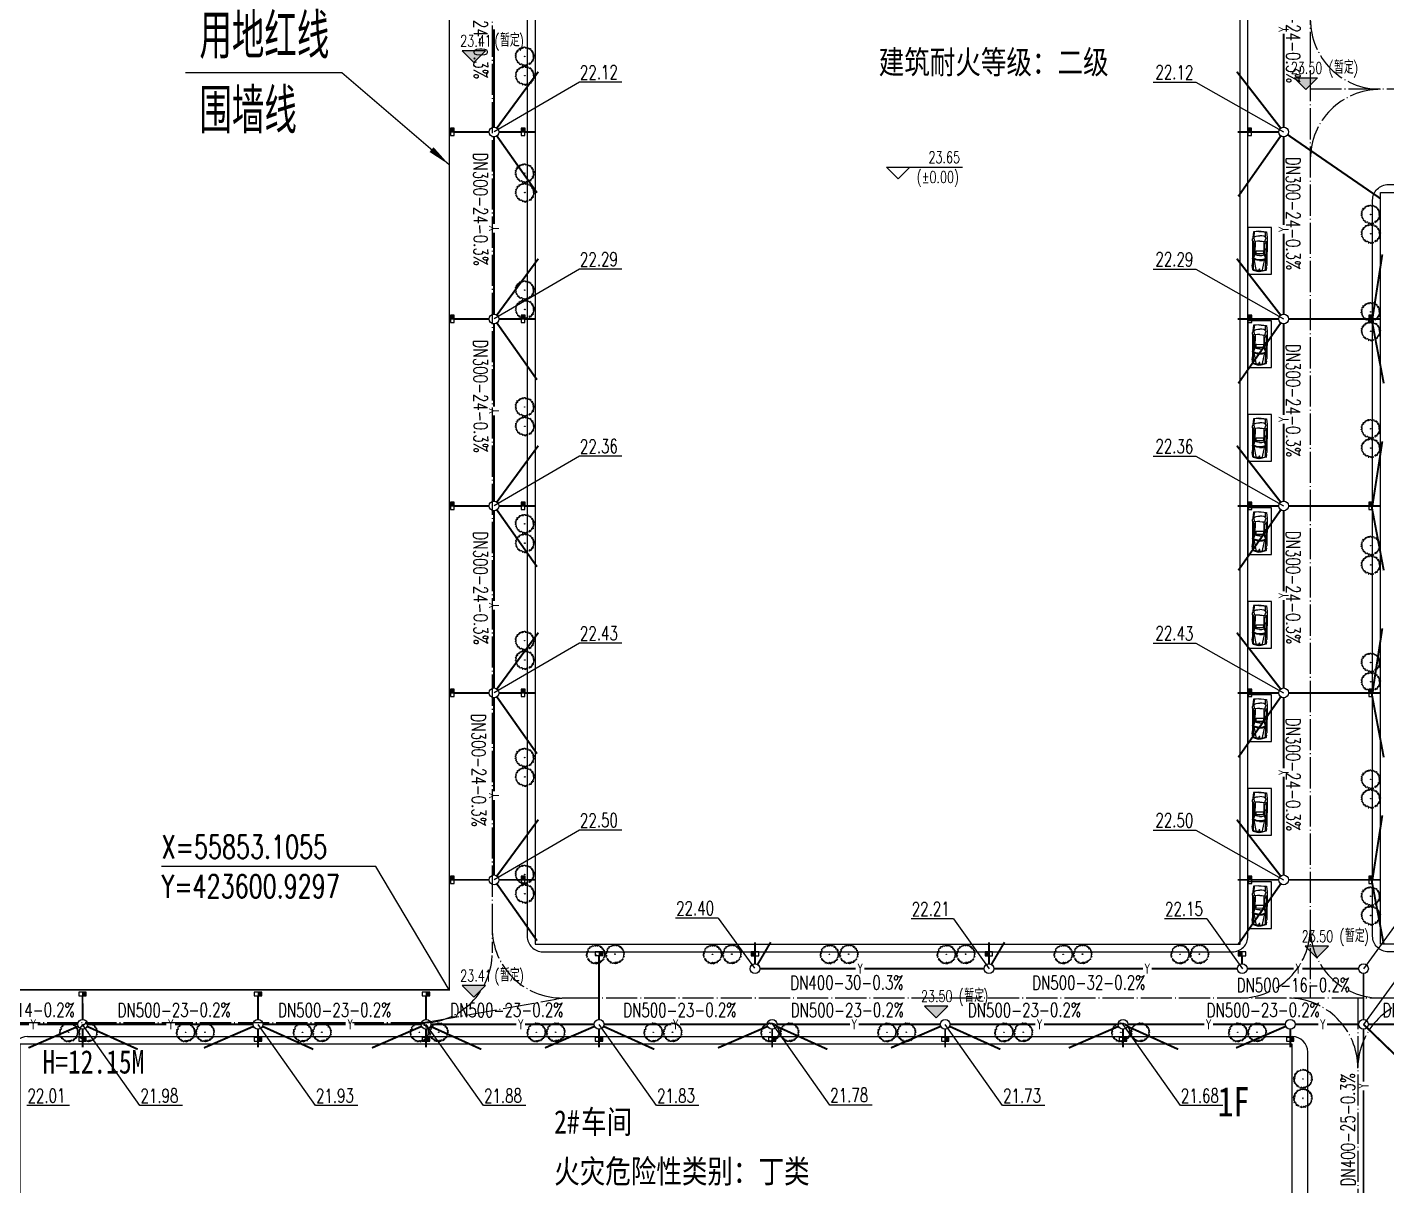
# Model space of a CAD drawing. Header units: millimetres. Extents: x 418304 to 847498, y 48187 to 111456.
# Drawn here: x 423546.8 to 423721.2, y 54803.1 to 54951.8 of the extents above; entities that cross this region are included whole.
import ezdxf

# ---------------------------------------------------------------- set-up
doc = ezdxf.new("R2010")
doc.units = ezdxf.units.MM
doc.header["$LTSCALE"] = 1000
doc.linetypes.add('DASH', pattern=[0.35, 0.25, -0.1])
doc.linetypes.add('DOTE', pattern=[2.42, 2, -0.2, 0.02, -0.2])
for name, color, linetype in [('A绿-1', 82, 'Continuous'), ('DIM_COOR', 3, 'Continuous'), ('DIM_ELEV', 3, 'Continuous'), ('DIM_LEAD', 3, 'Continuous'), ('PIPE-雨水', 4, 'Continuous'), ('PUB_TEXT', 7, 'Continuous'), ('TEXT_雨水', 7, 'Continuous'), ('TWT_TEXT', 7, 'Continuous'), ('TWT_雨水口', 4, 'Continuous'), ('WELL_雨水', 4, 'Continuous'), ('建设布局', 7, 'Continuous'), ('道路', 4, 'Continuous'), ('道路中心线', 1, 'DOTE'), ('道路线', 142, 'Continuous')]:
    doc.layers.add(name, color=color, linetype=linetype)
doc.styles.add('_TCH_DIM', font='SIMPLEX', dxfattribs={"bigfont": 'GBCBIG'})
doc.styles.add('_TWT_PIPETEXT', font='SIMPLEX', dxfattribs={"width": 0.8, "height": 3.5, "bigfont": 'HZTXT'})
doc.styles.add('黑体', font='simhei.ttf', dxfattribs={"width": 0.8, "height": 3.5})
doc.linetypes.add('FENCELINE2', pattern='A,0.25,-0.1,[132,ltypeshp.shx,S=0.1,R=0,X=-0.1,Y=0],-0.1,1', length=1.45)

# ---------------------------------------------------------------- blocks, each defined once
blk = doc.blocks.new('004')
at = {"layer": 'A绿-1', "color": 8}
for p, q in [((-1068, 284), (-1052, 317)), ((-942, 226), (-1068, 284)), ((-1060, 128), (-1052, 186)), ((-966, 56), (-1060, 128)), ((-1052, 317), (-911, 278)), ((-1052, 186), (-950, 121)), ((-1052, -69), (-1052, 3)), ((-1052, 3), (-966, -3)), ((-982, 428), (-966, 461)), ((-927, 415), (-982, 428)), ((-966, 461), (-864, 454)), ((-966, -3), (-966, 56)), ((-950, 121), (-942, 226)), ((-942, 369), (-927, 415)), ((-887, 324), (-942, 369)), ((-911, 278), (-887, 324)), ((-872, 605), (-895, 533)), ((-895, 533), (-864, 481)), ((-825, 585), (-872, 605)), ((-864, 454), (-840, 461)), ((-793, 644), (-825, 585)), ((-762, 716), (-809, 677)), ((-809, 677), (-793, 644)), ((-699, 834), (-770, 749)), ((-770, 749), (-723, 742)), ((-723, 651), (-762, 716)), ((-723, 742), (-691, 683)), ((-691, 683), (-723, 651)), ((-691, 762), (-699, 834)), ((-534, 794), (-691, 762)), ((-511, 892), (-605, 840)), ((-605, 840), (-534, 794)), ((-456, 866), (-511, 892)), ((-401, 899), (-456, 866)), ((-354, 971), (-440, 997)), ((-440, 997), (-401, 899)), ((-283, 860), (-354, 971)), ((-276, 925), (-283, 860)), ((-244, 925), (-276, 925)), ((-205, 1023), (-268, 997)), ((-268, 997), (-244, 925)), ((-182, 945), (-205, 1023)), ((-134, 964), (-182, 945)), ((70, 1036), (-9, 1030)), ((-9, 1030), (-9, 991)), ((70, 977), (70, 1036)), ((93, 938), (70, 977)), ((132, 906), (93, 938)), ((179, 1023), (132, 906)), ((250, 1017), (179, 1023)), ((266, 945), (250, 1017)), ((321, 912), (266, 945)), ((360, 945), (321, 977)), ((321, 977), (321, 912)), ((360, 847), (360, 945)), ((399, 814), (360, 847)), ((438, 853), (399, 814)), ((478, 827), (438, 853)), ((525, 879), (478, 827)), ((564, 847), (525, 879)), ((532, 768), (564, 847)), ((572, 703), (532, 768)), ((564, 670), (572, 703)), ((595, 638), (564, 670)), ((658, 664), (595, 638)), ((697, 618), (658, 664)), ((744, 670), (697, 618)), ((783, 605), (744, 670)), ((791, 481), (783, 605)), ((830, 500), (791, 481)), ((807, 409), (870, 487)), ((838, 343), (807, 409)), ((870, 487), (830, 500)), ((932, 363), (838, 343)), ((932, 200), (885, 200)), ((885, 200), (909, 160)), ((925, 101), (901, 69)), ((901, 69), (972, 16)), ((909, 278), (964, 311)), ((932, 232), (909, 278)), ((909, 160), (972, 160)), ((972, 160), (925, 101)), ((964, 311), (932, 363)), ((972, 16), (972, -69)), ((-1044, -154), (-1068, -193)), ((-1068, -193), (-1029, -219)), ((-989, -108), (-1052, -69)), ((-982, -173), (-1044, -154)), ((-1029, -219), (-1005, -166)), ((-1013, -278), (-989, -258)), ((-997, -310), (-1013, -278)), ((-919, -356), (-997, -310)), ((-974, -173), (-989, -108)), ((-989, -258), (-950, -278)), ((-934, -180), (-974, -173)), ((-950, -278), (-927, -251)), ((-942, -526), (-927, -480)), ((-864, -500), (-942, -526)), ((-927, -251), (-934, -180)), ((-927, -480), (-887, -441)), ((-887, -441), (-919, -356)), ((-887, -585), (-840, -533)), ((-848, -644), (-887, -585)), ((-840, -533), (-864, -500)), ((-801, -585), (-848, -644)), ((-762, -618), (-801, -585)), ((-636, -729), (-715, -657)), ((-683, -788), (-636, -729)), ((-629, -853), (-683, -788)), ((-574, -801), (-629, -853)), ((-401, -853), (-574, -801)), ((-425, -944), (-401, -853)), ((-385, -964), (-425, -944)), ((-338, -944), (-385, -964)), ((-299, -944), (-338, -944)), ((-260, -1010), (-299, -944)), ((-229, -912), (-260, -1010)), ((-182, -912), (-229, -912)), ((-189, -1010), (-182, -912)), ((-127, -1023), (-189, -1010)), ((-119, -938), (-127, -1023)), ((-56, -958), (-119, -938)), ((-56, -1010), (-56, -958)), ((-17, -997), (-56, -1010)), ((70, -1016), (-17, -997)), ((109, -925), (70, -951)), ((70, -951), (70, -1016)), ((132, -1023), (109, -925)), ((195, -997), (132, -1023)), ((226, -944), (164, -944)), ((164, -944), (195, -997)), ((250, -984), (226, -944)), ((297, -964), (250, -984)), ((297, -833), (274, -918)), ((274, -918), (297, -964)), ((328, -912), (297, -833)), ((360, -918), (328, -912)), ((383, -892), (360, -918)), ((407, -866), (383, -892)), ((438, -873), (407, -866)), ((423, -886), (438, -873)), ((454, -918), (423, -886)), ((470, -807), (446, -801)), ((446, -801), (485, -853)), ((564, -853), (454, -918)), ((509, -794), (470, -807)), ((485, -853), (548, -833)), ((556, -735), (493, -761)), ((493, -761), (509, -794)), ((548, -833), (564, -853)), ((650, -794), (556, -735)), ((674, -761), (650, -794)), ((705, -637), (666, -683)), ((666, -683), (674, -761)), ((760, -650), (705, -637)), ((783, -618), (760, -650)), ((776, -513), (768, -552)), ((768, -552), (830, -585)), ((799, -448), (776, -513)), ((807, -618), (783, -618)), ((815, -493), (799, -448)), ((830, -585), (807, -618)), ((862, -474), (815, -493)), ((870, -278), (846, -336)), ((846, -336), (885, -435)), ((885, -435), (862, -474)), ((948, -310), (870, -278)), ((972, -69), (901, -95)), ((901, -95), (901, -180)), ((901, -180), (948, -219)), ((948, -219), (972, -271)), ((972, -271), (948, -310))]:
    blk.add_line(p, q, dxfattribs=at)
blk.add_circle((-32, 10), 31.3, dxfattribs=at)
blk = doc.blocks.new('$TwtSys$00000424')
for p, q in [((-500, 250), (500, 250)), ((-500, -250), (-500, 250)), ((0, -250), (0, 250)), ((500, 250), (500, -250)), ((500, -250), (-500, -250))]:
    blk.add_line(p, q)
blk.add_solid([(0, 250), (500, 250), (0, -250), (500, -250)])
blk = doc.blocks.new('$plan$00001328')
at = {"layer": '道路线', "color": 8}
for p, q in [((-2279, 116), (-2219, 807)), ((-2254, 116), (-2194, 806)), ((-2219, 807), (-1493, 889)), ((-1551, 693), (-2199, 695)), ((-1707, 230), (-1717, -16)), ((-1667, 459), (-1707, 230)), ((-1551, 693), (-1667, 459)), ((-1508, 707), (-1562, 671)), ((-1493, 889), (-1285, 919)), ((-979, 619), (-1374, 729)), ((-1053, 923), (-878, 906)), ((-1023, 812), (1078, 831)), ((-582, 620), (-1023, 812)), ((-1019, -34), (-1015, 284)), ((-1015, 284), (-979, 619)), ((626, 562), (-988, 538)), ((-878, 906), (1645, 899)), ((6, 627), (-582, 620)), ((-21, 822), (6, 627)), ((116, 823), (74, 627)), ((623, 633), (74, 627)), ((223, 404), (223, -456)), ((586, 444), (263, 444)), ((1224, 895), (623, 633)), ((1249, 767), (626, 562)), ((626, -456), (626, 404)), ((810, 258), (722, 594)), ((822, -38), (810, 258)), ((1370, 583), (1207, 751)), ((2643, 745), (1249, 767)), ((2844, 342), (1302, 653)), ((1448, 334), (1370, 583)), ((1469, -41), (1448, 334)), ((1645, 899), (2034, 915)), ((2034, 915), (2086, 904)), ((2427, 855), (2086, 904)), ((2367, 864), (2369, 870)), ((2369, 870), (2650, 842)), ((2604, 806), (2427, 855)), ((2787, 351), (2640, 772)), ((2720, 782), (2894, 148)), ((2762, 16), (2740, 362)), ((2816, 347), (2866, 112)), ((-2279, -163), (-2219, -855)), ((-2254, -163), (-2194, -854)), ((-2219, -855), (-1493, -937)), ((-1551, -741), (-2199, -743)), ((-1706, -277), (-1717, -32)), ((-1667, -507), (-1707, -277)), ((-1551, -741), (-1667, -507)), ((-1508, -755), (-1562, -719)), ((-1493, -937), (-1285, -966)), ((-1374, -776), (-1374, -777)), ((-979, -667), (-1371, -776)), ((-1053, -971), (-878, -954)), ((-582, -668), (-1023, -860)), ((-1023, -860), (1078, -879)), ((-1019, -14), (-1015, -332)), ((-1015, -332), (-979, -667)), ((626, -610), (-988, -585)), ((-878, -954), (1645, -947)), ((8, -674), (-582, -668)), ((-17, -869), (8, -674)), ((623, -681), (73, -675)), ((111, -870), (73, -675)), ((263, -496), (586, -496)), ((1224, -943), (623, -681)), ((1249, -815), (626, -610)), ((810, -306), (722, -641)), ((822, -10), (810, -306)), ((1370, -631), (1207, -799)), ((2643, -793), (1249, -815)), ((2844, -390), (1302, -701)), ((1448, -382), (1370, -630)), ((1469, -7), (1448, -382)), ((1645, -947), (2034, -963)), ((2034, -963), (2086, -952)), ((2427, -903), (2086, -952)), ((2367, -911), (2369, -918)), ((2369, -918), (2650, -889)), ((2604, -854), (2427, -903)), ((2787, -399), (2640, -820)), ((2720, -830), (2894, -195)), ((2762, -64), (2740, -410)), ((2816, -395), (2866, -160))]:
    blk.add_line(p, q, dxfattribs=at)
blk.add_circle((2608, -21), 62.7, dxfattribs=at)
for centre, radius, start, end in [((-665, -24), 1620, 175.05924, 184.94076), ((-640, -24), 1620, 175.05924, 184.94076), ((-1418, 573), 162, 74.46936, 123.73593), ((-1148, -44), 972, 84.37428, 98.07159), ((263, 404), 40, 90, 180), ((586, 404), 40, 0, 90), ((-191, -40), 1591, 331.45596, 29.52266), ((2589, 754), 54, 19.21062, 74.51383), ((2642, 761), 81, 15.33853, 84.1898), ((2115, -24), 648, 356.47351, 3.52649), ((2233, -24), 648, 347.90524, 12.09476), ((2269, -24), 648, 344.66147, 15.33853), ((-1418, -621), 162, 236.26405, 286.81983), ((-1148, -4), 972, 261.92841, 275.62572), ((263, -456), 40, 180, 270), ((586, -456), 40, 270, 0), ((2589, -802), 54, 285.48617, 340.78938), ((2642, -809), 81, 275.8102, 344.66147)]:
    blk.add_arc(centre, radius, start, end, dxfattribs=at)
blk = doc.blocks.new('$TwtSys$00000187')
blk.add_circle((0, 0, 0), 0.5)

msp = doc.modelspace()

# ---------------------------------------------------------------- hatches: boundary and pattern name
at = {"layer": 'DIM_ELEV'}
for points in [[(423604.08, 54947.295), (423605.58, 54948.795), (423602.58, 54948.795)], [(423710.839, 54943.808), (423709.339, 54945.308), (423712.339, 54945.308)], [(423712.24, 54832.352), (423713.74, 54833.852), (423710.74, 54833.852)], [(423604.08, 54827.295), (423605.58, 54828.795), (423602.58, 54828.795)], [(423663.393, 54824.666), (423664.893, 54826.166), (423661.893, 54826.166)]]:
    msp.add_hatch(color=256, dxfattribs=at).paths.add_polyline_path(points)

# ---------------------------------------------------------------- linework, layer by layer
at = {"color": 1, "linetype": 'DASH', "ltscale": 0.02, "const_width": 0.2}
msp.add_lwpolyline([(423795.015, 54688.265), (423431.612, 54688.3), (423431.612, 54828.233), (423600.93, 54828.233), (423600.93, 55082.608), (423785.939, 55082.608), (423795.015, 55074.44), (423795.015, 54688.265)], dxfattribs=at)
at = {"linetype": 'FENCELINE2', "ltscale": 0.005, "const_width": 0.1}
msp.add_lwpolyline([(423795.015, 54688.265), (423431.612, 54688.3), (423431.612, 54828.233), (423600.93, 54828.233), (423600.93, 55082.608), (423785.939, 55082.608), (423795.015, 55074.44), (423795.015, 54953.82)], dxfattribs=at)
for points in [[(423702.41, 54834.133), (423702.41, 55074.608), (423611.93, 55074.608), (423611.93, 54834.133)], [(423780.89, 54834.133), (423720.41, 54834.133), (423720.41, 54930.613), (423780.89, 54930.613)]]:
    msp.add_lwpolyline(points, close=True)
msp.add_lwpolyline([(423709.095, 54770.779), (423709.095, 54821.259), (423545.812, 54821.259), (423545.812, 54770.779), (423709.095, 54770.779)])
at = {"layer": 'DIM_COOR', "color": 3}
for p, q in [((423591.524, 54844.074), (423564.024, 54844.074)), ((423600.93, 54828.233), (423591.524, 54844.074))]:
    msp.add_line(p, q, dxfattribs=at)
at = {"layer": 'DIM_ELEV'}
for p, q in [((423604.08, 54947.295), (423602.58, 54948.795)), ((423605.58, 54948.795), (423602.58, 54948.795)), ((423604.08, 54947.295), (423605.58, 54948.795)), ((423710.839, 54943.808), (423709.339, 54945.308)), ((423709.339, 54945.308), (423712.339, 54945.308)), ((423710.839, 54943.808), (423712.339, 54945.308)), ((423658.541, 54932.338), (423657.041, 54933.838)), ((423657.041, 54933.838), (423666.769, 54933.838)), ((423658.541, 54932.338), (423660.041, 54933.838)), ((423712.24, 54832.352), (423710.74, 54833.852)), ((423713.74, 54833.852), (423710.74, 54833.852)), ((423712.24, 54832.352), (423713.74, 54833.852)), ((423604.08, 54827.295), (423602.58, 54828.795)), ((423605.58, 54828.795), (423602.58, 54828.795)), ((423604.08, 54827.295), (423605.58, 54828.795)), ((423663.393, 54824.666), (423661.893, 54826.166)), ((423664.893, 54826.166), (423661.893, 54826.166)), ((423663.393, 54824.666), (423664.893, 54826.166))]:
    msp.add_line(p, q, dxfattribs=at)
at = {"layer": 'DIM_LEAD'}
for p, q in [((423587.161, 54945.971), (423567.069, 54945.971)), ((423600.93, 54934.144), (423587.161, 54945.971))]:
    msp.add_line(p, q, dxfattribs=at)
msp.add_lwpolyline([(423600.93, 54934.144, 0, 0.8, 0), (423598.654, 54936.099, 0, 0, 0)], format="xyseb", dxfattribs=at)
at = {"layer": 'PIPE-雨水', "linetype": 'Continuous', "ltscale": 0.005, "const_width": 0.25}
for points in [[(423606.67, 54938.993), (423606.67, 54951.542)], [(423707.982, 54938.993), (423707.982, 54950.965)], [(423607.04, 54938.872), (423612.353, 54946.093)], [(423707.599, 54938.862), (423701.986, 54946.093)], [(423601.576, 54938.368), (423606.045, 54938.368)], [(423607.295, 54938.368), (423610.165, 54938.368)], [(423610.602, 54938.368), (423611.93, 54938.368)], [(423707.357, 54938.368), (423702.082, 54938.368)], [(423708.497, 54938.014), (423720.41, 54929.814)], [(423606.67, 54926.533), (423606.67, 54937.743)], [(423607.03, 54937.858), (423612.182, 54930.558)], [(423707.623, 54937.857), (423702.17, 54930.093)], [(423707.982, 54926.41), (423707.982, 54937.743)], [(423606.67, 54914.993), (423606.67, 54925.424)], [(423707.982, 54914.993), (423707.982, 54925.3)], [(423719.39, 54914.464), (423720.65, 54922.643)], [(423607.04, 54914.872), (423612.353, 54922.093)], [(423707.599, 54914.862), (423701.986, 54922.093)], [(423601.576, 54914.368), (423606.045, 54914.368)], [(423606.67, 54903.107), (423606.67, 54913.743)], [(423607.03, 54913.858), (423612.182, 54906.558)], [(423607.295, 54914.368), (423610.165, 54914.368)], [(423610.602, 54914.368), (423611.93, 54914.368)], [(423707.357, 54914.368), (423702.082, 54914.368)], [(423707.623, 54913.857), (423702.17, 54906.093)], [(423707.982, 54902.024), (423707.982, 54913.743)], [(423708.607, 54914.368), (423719.271, 54914.368)], [(423719.271, 54914.368), (423720.833, 54906.093)], [(423719.271, 54914.368), (423720.41, 54914.368)], [(423606.67, 54890.993), (423606.67, 54901.998)], [(423707.982, 54890.993), (423707.982, 54900.914)], [(423607.04, 54890.872), (423612.353, 54898.093)], [(423707.599, 54890.862), (423701.986, 54898.093)], [(423719.39, 54890.464), (423720.65, 54898.643)], [(423601.576, 54890.368), (423606.045, 54890.368)], [(423606.67, 54878.154), (423606.67, 54889.743)], [(423607.03, 54889.858), (423612.182, 54882.558)], [(423607.295, 54890.368), (423610.165, 54890.368)], [(423610.602, 54890.368), (423611.93, 54890.368)], [(423707.357, 54890.368), (423702.082, 54890.368)], [(423707.623, 54889.857), (423702.17, 54882.093)], [(423707.982, 54879.4), (423707.982, 54889.743)], [(423708.607, 54890.368), (423719.271, 54890.368)], [(423719.271, 54890.368), (423720.833, 54882.093)], [(423719.271, 54890.368), (423720.41, 54890.368)], [(423606.67, 54866.993), (423606.67, 54877.044)], [(423707.982, 54866.993), (423707.982, 54878.291)], [(423607.04, 54866.872), (423612.353, 54874.093)], [(423707.599, 54866.862), (423701.986, 54874.093)], [(423719.39, 54866.464), (423720.65, 54874.643)], [(423601.576, 54866.368), (423606.045, 54866.368)], [(423607.295, 54866.368), (423610.165, 54866.368)], [(423610.602, 54866.368), (423611.93, 54866.368)], [(423707.357, 54866.368), (423702.082, 54866.368)], [(423708.607, 54866.368), (423719.271, 54866.368)], [(423719.271, 54866.368), (423720.833, 54858.093)], [(423719.271, 54866.368), (423720.41, 54866.368)], [(423606.67, 54853.73), (423606.67, 54865.743)], [(423607.03, 54865.858), (423612.182, 54858.558)], [(423707.623, 54865.857), (423702.17, 54858.093)], [(423707.982, 54856.701), (423707.982, 54865.743)], [(423707.982, 54842.993), (423707.982, 54855.592)], [(423606.67, 54842.993), (423606.67, 54852.621)], [(423719.39, 54842.464), (423720.65, 54850.643)], [(423607.04, 54842.872), (423612.353, 54850.093)], [(423707.599, 54842.862), (423701.986, 54850.093)], [(423601.576, 54842.368), (423606.045, 54842.368)], [(423607.295, 54842.368), (423610.165, 54842.368)], [(423610.602, 54842.368), (423611.93, 54842.368)], [(423707.357, 54842.368), (423702.082, 54842.368)], [(423708.607, 54842.368), (423719.271, 54842.368)], [(423719.271, 54842.368), (423720.833, 54834.093)], [(423719.271, 54842.368), (423720.41, 54842.368)], [(423607.03, 54841.858), (423612.182, 54834.558)], [(423707.623, 54841.857), (423702.17, 54834.093)], [(423640.17, 54831.585), (423640.17, 54834.368)], [(423640.486, 54831.499), (423642.17, 54834.368)], [(423670.17, 54831.585), (423670.17, 54834.368)], [(423670.486, 54831.499), (423672.17, 54834.368)], [(423620.158, 54824.442), (423620.15, 54832.657)], [(423702.649, 54832.632), (423702.662, 54831.585)], [(423640.795, 54830.96), (423653.09, 54830.96)], [(423654.199, 54830.96), (423669.545, 54830.96)], [(423670.795, 54830.96), (423689.926, 54830.96)], [(423691.036, 54830.96), (423702.045, 54830.96)], [(423703.295, 54830.96), (423709.291, 54830.96)], [(423710.401, 54830.96), (423717.609, 54830.96)], [(423718.234, 54824.442), (423718.234, 54830.335)], [(423553.876, 54824.442), (423553.867, 54827.464)], [(423576.396, 54824.442), (423576.387, 54827.464)], [(423597.957, 54824.442), (423597.948, 54827.464)], [(423540.005, 54823.817), (423546.996, 54823.817)], [(423546.923, 54820.799), (423553.305, 54823.568)], [(423548.105, 54823.817), (423553.253, 54823.817)], [(423553.878, 54823.192), (423553.878, 54820.857)], [(423554.448, 54823.559), (423560.958, 54820.617)], [(423554.503, 54823.817), (423564.638, 54823.817)], [(423565.747, 54823.817), (423575.773, 54823.817)], [(423569.442, 54820.799), (423575.824, 54823.568)], [(423576.398, 54823.192), (423576.398, 54820.857)], [(423576.967, 54823.559), (423583.478, 54820.617)], [(423577.023, 54823.817), (423587.653, 54823.817)], [(423588.763, 54823.817), (423597.333, 54823.817)], [(423591.003, 54820.799), (423597.385, 54823.568)], [(423597.958, 54823.192), (423597.958, 54820.857)], [(423598.528, 54823.559), (423605.039, 54820.617)], [(423598.583, 54823.817), (423609.547, 54823.817)], [(423610.656, 54823.817), (423619.533, 54823.817)], [(423613.203, 54820.799), (423619.585, 54823.568)], [(423620.158, 54823.192), (423620.158, 54820.857)], [(423620.728, 54823.559), (423627.239, 54820.617)], [(423620.783, 54823.817), (423629.414, 54823.817)], [(423630.523, 54823.817), (423641.733, 54823.817)], [(423635.403, 54820.799), (423641.785, 54823.568)], [(423642.358, 54823.192), (423642.358, 54820.857)], [(423642.928, 54823.559), (423649.439, 54820.617)], [(423642.983, 54823.817), (423652.344, 54823.817)], [(423653.453, 54823.817), (423663.933, 54823.817)], [(423657.603, 54820.799), (423663.985, 54823.568)], [(423664.558, 54823.192), (423664.558, 54820.857)], [(423665.128, 54823.559), (423671.639, 54820.617)], [(423665.183, 54823.817), (423676.122, 54823.817)], [(423677.231, 54823.817), (423686.753, 54823.817)], [(423680.423, 54820.799), (423686.805, 54823.568)], [(423687.378, 54823.192), (423687.378, 54820.857)], [(423687.948, 54823.559), (423694.458, 54820.617)], [(423688.003, 54823.817), (423697.797, 54823.817)], [(423698.907, 54823.817), (423708.208, 54823.817)], [(423701.878, 54820.799), (423708.26, 54823.568)], [(423708.833, 54823.192), (423708.833, 54820.857)], [(423709.458, 54823.817), (423712.44, 54823.817)], [(423713.55, 54823.817), (423717.609, 54823.817)], [(423718.234, 54816.472), (423718.234, 54823.192)], [(423718.599, 54823.469), (423718.237, 54823.82)], [(423723.519, 54818.715), (423718.599, 54823.469)], [(423718.859, 54823.817), (423730.09, 54823.817)], [(423718.234, 54800.594), (423718.234, 54815.363)]]:
    msp.add_lwpolyline(points, dxfattribs=at)
at = {"layer": 'TWT_TEXT', "color": 4}
for p, q in [((423617.627, 54944.743, -89.02), (423606.67, 54938.368)), ((423623.073, 54944.743, -89.02), (423617.627, 54944.743, -89.02)), ((423691.266, 54944.743, -89.02), (423696.712, 54944.743, -89.02)), ((423696.712, 54944.743, -89.02), (423707.982, 54938.368)), ((423617.627, 54920.743, -89.02), (423606.67, 54914.368)), ((423623.073, 54920.743, -89.02), (423617.627, 54920.743, -89.02)), ((423691.266, 54920.743, -89.02), (423696.712, 54920.743, -89.02)), ((423696.712, 54920.743, -89.02), (423707.982, 54914.368)), ((423617.627, 54896.743, -89.02), (423606.67, 54890.368)), ((423623.073, 54896.743, -89.02), (423617.627, 54896.743, -89.02)), ((423691.266, 54896.743, -89.02), (423696.712, 54896.743, -89.02)), ((423696.712, 54896.743, -89.02), (423707.982, 54890.368)), ((423617.627, 54872.743, -89.02), (423606.67, 54866.368)), ((423623.073, 54872.743, -89.02), (423617.627, 54872.743, -89.02)), ((423691.266, 54872.743, -89.02), (423696.712, 54872.743, -89.02)), ((423696.712, 54872.743, -89.02), (423707.982, 54866.368)), ((423617.627, 54848.743, -89.02), (423606.67, 54842.368)), ((423623.073, 54848.743, -89.02), (423617.627, 54848.743, -89.02)), ((423691.266, 54848.743, -89.02), (423696.712, 54848.743, -89.02)), ((423696.712, 54848.743, -89.02), (423707.982, 54842.368)), ((423635.423, 54837.454, -90.688), (423629.977, 54837.454, -90.688)), ((423635.423, 54837.454, -90.688), (423640.106, 54831.047, -1.212)), ((423665.646, 54837.367, -89.476), (423660.2, 54837.367, -89.476)), ((423665.646, 54837.367, -89.476), (423670.221, 54830.96)), ((423698.146, 54837.367, -89.476), (423692.7, 54837.367, -89.476)), ((423698.146, 54837.367, -89.476), (423702.721, 54830.96)), ((423722.916, 54837.367, -89.476), (423718.234, 54830.96)), ((423722.559, 54829.758, -89.8), (423718.234, 54823.817)), ((423561.24, 54813.385), (423553.878, 54823.817)), ((423583.759, 54813.385), (423576.398, 54823.817)), ((423605.32, 54813.385), (423597.958, 54823.817)), ((423627.52, 54813.385), (423620.158, 54823.817)), ((423649.748, 54813.467), (423642.386, 54823.9)), ((423671.92, 54813.385), (423664.558, 54823.817)), ((423694.74, 54813.385), (423687.378, 54823.817)), ((423552.188, 54813.385), (423546.742, 54813.385)), ((423566.686, 54813.385), (423561.24, 54813.385)), ((423589.205, 54813.385), (423583.759, 54813.385)), ((423610.766, 54813.385), (423605.32, 54813.385)), ((423632.966, 54813.385), (423627.52, 54813.385)), ((423655.194, 54813.467), (423649.748, 54813.467)), ((423677.366, 54813.385), (423671.92, 54813.385)), ((423700.186, 54813.385), (423694.74, 54813.385))]:
    msp.add_line(p, q, dxfattribs=at)
at = {"layer": '建设布局', "color": 1, "linetype": 'Continuous', "flags": 128}
msp.add_lwpolyline([(423516.312, 55082.608), (423600.93, 55082.608), (423600.93, 54828.233), (423431.612, 54828.233), (423431.612, 54925.108), (423516.312, 54925.108)], close=True, dxfattribs=at)
msp.add_lwpolyline([(423516.312, 55082.608), (423600.93, 55082.608), (423600.93, 54828.233), (423431.612, 54828.233), (423431.612, 54925.108), (423516.312, 54925.108)], close=True, dxfattribs=at)
at = {"layer": '道路', "color": 8}
for p, q in [((423546.812, 54822.259), (423709.095, 54822.259)), ((423711.095, 54771.279), (423711.095, 54820.259))]:
    msp.add_line(p, q, dxfattribs=at)
for points in [[(423703.41, 54835.133), (423703.41, 55073.608, 0.4142136), (423701.41, 55075.608), (423612.93, 55075.608, 0.4142136), (423610.93, 55073.608), (423610.93, 54835.133, 0.4142136), (423612.93, 54833.133), (423701.41, 54833.133, 0.4142136)], [(423779.89, 54833.133), (423721.41, 54833.133, -0.4142136), (423719.41, 54835.133), (423719.41, 54929.613, -0.4142136), (423721.41, 54931.613), (423779.89, 54931.613, -0.4142136), (423781.89, 54929.613), (423781.89, 54835.133, -0.4142136)]]:
    msp.add_lwpolyline(points, format="xyb", close=True, dxfattribs=at)
for centre, start, end in [((423546.812, 54820.259), 90, 180), ((423709.095, 54820.259), 0, 90)]:
    msp.add_arc(centre, 2, start, end, dxfattribs=at)
at = {"layer": '道路中心线', "color": 8, "linetype": 'DOTE', "ltscale": 0.002}
for p, q in [((423711.41, 55078.608), (423711.41, 54827.196)), ((423606.43, 55069.608), (423606.43, 54833.007)), ((423808.515, 54943.837), (423711.41, 54943.837)), ((423598.209, 54824.145), (423614.651, 54827.058)), ((423776.952, 54827.196), (423616.221, 54827.196)), ((423717.513, 54827.196), (423717.513, 54690.791)), ((423597.43, 54824.007), (423442.112, 54824.007))]:
    msp.add_line(p, q, dxfattribs=at)
for centre, start, end in [((423720.41, 54952.837), 180, 270), ((423720.41, 54934.837), 90, 180), ((423615.43, 54836.196), 180, 270), ((423702.41, 54836.196), 270, 0), ((423720.41, 54836.196), 180, 270), ((423597.43, 54833.007), 270, 0), ((423616.221, 54818.196), 90, 100.04531), ((423708.513, 54818.196), 0, 90), ((423726.513, 54818.196), 90, 180), ((423596.639, 54833.007), 270, 280.04531)]:
    msp.add_arc(centre, 9, start, end, dxfattribs=at)
at = {"layer": '道路线', "color": 8}
for points in [[(423703.41, 54920.113), (423706.41, 54920.113), (423706.41, 54926.113), (423703.41, 54926.113)], [(423703.41, 54908.113), (423706.41, 54908.113), (423706.41, 54914.113), (423703.41, 54914.113)], [(423703.41, 54896.113), (423706.41, 54896.113), (423706.41, 54902.113), (423703.41, 54902.113)], [(423703.41, 54884.113), (423706.41, 54884.113), (423706.41, 54890.113), (423703.41, 54890.113)], [(423703.41, 54872.113), (423706.41, 54872.113), (423706.41, 54878.113), (423703.41, 54878.113)], [(423703.41, 54860.113), (423706.41, 54860.113), (423706.41, 54866.113), (423703.41, 54866.113)], [(423703.41, 54848.113), (423706.41, 54848.113), (423706.41, 54854.113), (423703.41, 54854.113)], [(423703.41, 54836.113), (423706.41, 54836.113), (423706.41, 54842.113), (423703.41, 54842.113)]]:
    msp.add_lwpolyline(points, close=True, dxfattribs=at)

# ---------------------------------------------------------------- block references
at = {"layer": 'A绿-1', "yscale": 0.00116705121472478, "zscale": -0.00116705121472478}
for p, xscale, rotation in [((423610.569, 54948.061), 0.001167051214724779, 200.3603193262186), ((423610.583, 54945.582), 0.001167051214724779, 200.3603193262186), ((423610.569, 54933.061), 0.001167051214724779, 200.3603193262186), ((423610.583, 54930.582), 0.001167051214724779, 200.3603193262186), ((423719.113, 54927.769), 0.001167051214724779, 200.3603193262186), ((423719.127, 54925.29), 0.001167051214724779, 200.3603193262186), ((423610.569, 54918.061), 0.001167051214724779, 200.3603193262186), ((423610.583, 54915.582), 0.001167051214724779, 200.3603193262186), ((423719.113, 54915.265), 0.001167051214724779, 200.3603193262186), ((423719.127, 54912.787), 0.001167051214724779, 200.3603193262186), ((423610.569, 54903.061), 0.001167051214724779, 200.3603193262186), ((423610.583, 54900.582), 0.001167051214724779, 200.3603193262186), ((423719.113, 54900.265), 0.001167051214724779, 200.3603193262186), ((423719.127, 54897.787), 0.001167051214724779, 200.3603193262186), ((423610.569, 54888.061), 0.001167051214724779, 200.3603193262186), ((423610.583, 54885.582), 0.001167051214724779, 200.3603193262186), ((423719.113, 54885.265), 0.001167051214724779, 200.3603193262186), ((423719.127, 54882.787), 0.001167051214724779, 200.3603193262186), ((423610.569, 54873.061), 0.001167051214724779, 200.3603193262186), ((423610.583, 54870.582), 0.001167051214724779, 200.3603193262186), ((423719.113, 54870.265), 0.001167051214724779, 200.3603193262186), ((423719.127, 54867.787), 0.001167051214724779, 200.3603193262186), ((423610.569, 54858.061), 0.001167051214724779, 200.3603193262186), ((423610.583, 54855.582), 0.001167051214724779, 200.3603193262186), ((423719.113, 54855.265), 0.001167051214724779, 200.3603193262186), ((423719.127, 54852.787), 0.001167051214724779, 200.3603193262186), ((423610.569, 54843.061), 0.001167051214724779, 200.3603193262186), ((423610.583, 54840.582), 0.001167051214724779, 200.3603193262186), ((423719.113, 54840.265), 0.001167051214724779, 200.3603193262186), ((423719.127, 54837.787), 0.001167051214724779, 200.3603193262186), ((423619.701, 54832.85), 0.001167051214724779, 110.3603193262186), ((423622.179, 54832.864), 0.001167051214724779, 110.3603193262186), ((423634.701, 54832.85), 0.001167051214724779, 110.3603193262186), ((423637.179, 54832.864), 0.001167051214724779, 110.3603193262186), ((423649.701, 54832.85), 0.001167051214724779, 110.3603193262186), ((423652.179, 54832.864), 0.001167051214724779, 110.3603193262186), ((423664.701, 54832.85), 0.001167051214724779, 110.3603193262186), ((423667.179, 54832.864), 0.001167051214724779, 110.3603193262186), ((423679.701, 54832.85), 0.001167051214724779, 110.3603193262186), ((423682.179, 54832.864), 0.001167051214724779, 110.3603193262186), ((423694.701, 54832.85), 0.001167051214724779, 110.3603193262186), ((423697.179, 54832.864), 0.001167051214724779, 110.3603193262186), ((423552.094, 54822.836), 0.001167051214724779, 110.3603193262186), ((423554.572, 54822.849), 0.001167051214724779, 110.3603193262186), ((423567.094, 54822.836), 0.001167051214724779, 110.3603193262186), ((423569.572, 54822.849), 0.001167051214724779, 110.3603193262186), ((423582.094, 54822.836), 0.001167051214724779, 110.3603193262186), ((423584.572, 54822.849), 0.001167051214724779, 110.3603193262186), ((423597.094, 54822.836), 0.001167051214724779, 110.3603193262186), ((423599.572, 54822.849), 0.001167051214724779, 110.3603193262186), ((423612.094, 54822.836), 0.001167051214724779, 110.3603193262186), ((423614.572, 54822.849), 0.001167051214724779, 110.3603193262186), ((423627.094, 54822.836), 0.001167051214724779, 110.3603193262186), ((423629.572, 54822.849), 0.001167051214724779, 110.3603193262186), ((423642.094, 54822.836), 0.001167051214724779, 110.3603193262186), ((423644.572, 54822.849), 0.001167051214724779, 110.3603193262186), ((423657.094, 54822.836), 0.001167051214724779, 110.3603193262186), ((423659.572, 54822.849), 0.001167051214724779, 110.3603193262186), ((423672.094, 54822.836), 0.001167051214724779, 110.3603193262186), ((423674.572, 54822.849), 0.001167051214724779, 110.3603193262186), ((423687.094, 54822.836), 0.001167051214724779, 110.3603193262186), ((423689.572, 54822.849), 0.001167051214724779, 110.3603193262186), ((423702.094, 54822.836), 0.001167051214724779, 110.3603193262186), ((423704.572, 54822.849), 0.001167051214724779, 110.3603193262186), ((423710.515, 54816.812), -0.001167051214724779, 159.6396806737815), ((423710.501, 54814.334), -0.001167051214724779, 159.6396806737815)]:
    msp.add_blockref('004', p, dxfattribs=dict(at, xscale=xscale, rotation=rotation))
at = {"layer": 'TWT_雨水口', "xscale": -0.0009600000000000009, "yscale": 0.0009600000000000007, "zscale": 0.0009600000000000007}
for p, rotation in [((423601.336, 54938.368), 269.9869076489578), ((423610.405, 54938.368), 269.9869076489578), ((423703.625, 54938.368), 269.9869076489578), ((423601.336, 54914.368), 269.9869076489578), ((423610.405, 54914.368), 269.9869076489578), ((423703.652, 54914.368), 269.9869076489578), ((423719.15, 54914.368), 269.9869076489578), ((423601.336, 54890.368), 269.9869076489578), ((423610.405, 54890.368), 269.9869076489578), ((423703.657, 54890.368), 269.9869076489578), ((423719.15, 54890.368), 269.9869076489578), ((423601.336, 54866.368), 269.9869076489578), ((423610.405, 54866.368), 269.9869076489578), ((423703.669, 54866.368), 269.9869076489578), ((423719.15, 54866.368), 269.9869076489578), ((423601.336, 54842.368), 269.9869076489578), ((423610.405, 54842.368), 269.9869076489578), ((423703.677, 54842.368), 269.9869076489578), ((423719.15, 54842.368), 269.9869076489578), ((423620.148, 54832.897), 179.9738152949453), ((423640.149, 54832.872), 359.9869076489578), ((423670.149, 54832.872), 359.9869076489578), ((423702.649, 54832.872), 359.9869076489578), ((423553.868, 54827.704), 179.9738152949453), ((423576.387, 54827.704), 179.9738152949453), ((423597.948, 54827.704), 179.9738152949453), ((423553.868, 54821.892), 179.9738152949453), ((423576.387, 54821.892), 179.9738152949453), ((423597.948, 54821.892), 179.9738152949453), ((423620.148, 54821.892), 179.9738152949453), ((423642.348, 54821.892), 179.9738152949453), ((423664.548, 54821.892), 179.9738152949453), ((423687.368, 54821.892), 179.9738152949453), ((423708.823, 54821.892), 179.9738152949453)]:
    msp.add_blockref('$TwtSys$00000424', p, dxfattribs=dict(at, rotation=rotation))
at = {"layer": 'WELL_雨水', "xscale": 1.25, "yscale": 1.25, "zscale": 1.25, "rotation": 2.853456578302296e-08}
for p in [(423606.67, 54938.368), (423707.982, 54938.368), (423606.67, 54914.368), (423707.982, 54914.368), (423606.67, 54890.368), (423707.982, 54890.368), (423606.67, 54866.368), (423707.982, 54866.368), (423606.67, 54842.368), (423707.982, 54842.368), (423640.17, 54830.96), (423670.17, 54830.96), (423702.67, 54830.96), (423718.234, 54830.96), (423553.878, 54823.817), (423576.398, 54823.817), (423597.958, 54823.817), (423620.158, 54823.817), (423642.358, 54823.817), (423664.558, 54823.817), (423687.378, 54823.817), (423708.833, 54823.817), (423718.234, 54823.817)]:
    msp.add_blockref('$TwtSys$00000187', p, dxfattribs=at)
at = {"layer": '道路线', "color": 8, "xscale": 0.00100000000000001, "yscale": -0.00100000000000001, "zscale": 0.0009999999999999998, "rotation": 269.1518915367948}
for p in [(423704.895, 54923.332), (423704.895, 54911.332), (423704.895, 54899.332), (423704.895, 54887.332), (423704.895, 54875.332), (423704.895, 54863.332), (423704.895, 54851.332), (423704.895, 54839.332)]:
    msp.add_blockref('$plan$00001328', p, dxfattribs=at)

# ---------------------------------------------------------------- texts
at = {"layer": 'PUB_TEXT', "style": '_TCH_DIM'}
for s, height, p in [('用地红线', 5.7872, (423568.869, 54947.771)), ('暂定', 1.6879, (423607.436, 54949.32)), ('暂定', 1.6879, (423714.454, 54945.833)), ('围墙线', 5.7872, (423568.869, 54938.171)), ('暂定', 1.6879, (423715.855, 54834.377)), ('暂定', 1.6879, (423607.436, 54829.32)), ('暂定', 1.6879, (423667.008, 54826.691))]:
    msp.add_text(s, height=height, dxfattribs=at).set_placement(p)
at = {"layer": 'PUB_TEXT'}
for s, height, style, width, p in [('23.41', 1.4875, '_TCH_DIM', 0.705882, (423602.336, 54949.32)), ('(', 1.488, '_TCH_DIM', 0.705882, (423606.736, 54949.32)), (')', 1.488, '_TCH_DIM', 0.705882, (423609.893, 54949.32)), ('建筑耐火等级：二级', 3.0042, '黑体', 0.8, (423656.027, 54945.824)), ('23.50', 1.4875, '_TCH_DIM', 0.705882, (423708.904, 54945.833)), ('(', 1.488, '_TCH_DIM', 0.705882, (423713.754, 54945.833)), (')', 1.488, '_TCH_DIM', 0.705882, (423716.912, 54945.833)), ('23.65', 1.4875, '_TCH_DIM', 0.705882, (423662.419, 54934.363)), ('(%%P0.00)', 1.4875, '_TCH_DIM', 0.705882, (423660.919, 54931.825)), ('X=55853.1055', 2.975, '_TCH_DIM', 0.705882, (423564.024, 54845.124)), ('Y=423600.9297', 2.975, '_TCH_DIM', 0.705882, (423564.024, 54840.049)), ('23.50', 1.4875, '_TCH_DIM', 0.705882, (423710.305, 54834.377)), ('(', 1.488, '_TCH_DIM', 0.705882, (423715.155, 54834.377)), (')', 1.488, '_TCH_DIM', 0.705882, (423718.312, 54834.377)), ('23.41', 1.4875, '_TCH_DIM', 0.705882, (423602.336, 54829.32)), ('(', 1.488, '_TCH_DIM', 0.705882, (423606.736, 54829.32)), (')', 1.488, '_TCH_DIM', 0.705882, (423609.893, 54829.32)), ('23.50', 1.4875, '_TCH_DIM', 0.705882, (423661.458, 54826.691)), ('(', 1.488, '_TCH_DIM', 0.705882, (423666.308, 54826.691)), (')', 1.488, '_TCH_DIM', 0.705882, (423669.466, 54826.691)), ('H=12.15M', 3.0042, '黑体', 0.8, (423548.729, 54817.505)), ('1F', 3.7553, '黑体', 0.8, (423699.518, 54812.026)), ('2#', 3.0042, '黑体', 0.8, (423614.382, 54809.798)), ('车间', 3.0042, '黑体', 0.8, (423617.839, 54809.798)), ('火灾危险性类别：丁类', 3.0042, '黑体', 0.8, (423614.382, 54803.454))]:
    msp.add_text(s, height=height, dxfattribs=dict(at, style=style, width=width)).set_placement(p)
at = {"layer": 'TEXT_雨水', "style": '_TWT_PIPETEXT', "width": 0.64}
for p in [(423708.607, 54951.215), (423607.295, 54925.674), (423708.607, 54925.55), (423607.295, 54902.248), (423708.607, 54901.164), (423708.607, 54878.541), (423607.295, 54877.294), (423708.607, 54855.842), (423607.295, 54852.871), (423718.859, 54815.613)]:
    msp.add_text('Y', height=1.25, rotation=90, dxfattribs=at).set_placement(p)
for p in [(423653.34, 54830.335), (423690.176, 54830.335), (423709.541, 54830.335), (423547.246, 54823.192), (423564.888, 54823.192), (423587.903, 54823.192), (423609.797, 54823.192), (423629.664, 54823.192), (423652.594, 54823.192), (423676.372, 54823.192), (423698.047, 54823.192), (423712.69, 54823.192)]:
    msp.add_text('Y', height=1.25, dxfattribs=at).set_placement(p)
at = {"layer": 'TWT_TEXT', "color": 4, "style": '_TCH_DIM', "width": 0.705882}
for s, rotation, p in [('DN400-24-0.3%', 270.14551, (423604.038, 54959.693, 39.375)), ('DN400-24-0.3%', 270.14551, (423708.303, 54959.144, 39.375)), ('22.12', 0.64021, (423617.707, 54945.094, -26.851)), ('22.12', 359.35979, (423691.532, 54945.151, -26.851)), ('DN300-24-0.3%', 270.14551, (423604.038, 54935.693, 39.375)), ('DN300-24-0.3%', 270.14551, (423708.303, 54935.144, 39.375)), ('22.29', 0.64021, (423617.707, 54921.094, -26.851)), ('22.29', 359.35979, (423691.532, 54921.151, -26.851)), ('DN300-24-0.3%', 270.14551, (423604.038, 54911.693, 39.375)), ('DN300-24-0.3%', 270.14551, (423708.303, 54911.144, 39.375)), ('22.36', 0.64021, (423617.707, 54897.094, -26.851)), ('22.36', 359.35979, (423691.532, 54897.151, -26.851)), ('DN300-24-0.3%', 270.14551, (423604.038, 54887.068, 39.375)), ('DN300-24-0.3%', 270.14551, (423708.303, 54887.144, 39.375)), ('22.43', 0.64021, (423617.707, 54873.094, -26.851)), ('22.43', 359.35979, (423691.532, 54873.151, -26.851)), ('DN300-24-0.3%', 270.14551, (423603.798, 54863.693, 39.375)), ('DN300-24-0.3%', 270.14551, (423708.303, 54863.144, 39.375)), ('22.50', 0.64021, (423617.707, 54849.094, -26.851)), ('22.50', 359.35979, (423691.532, 54849.151, -26.851)), ('22.40', 0.64021, (423630.057, 54837.805, -28.519)), ('22.21', 0.64021, (423660.28, 54837.718, -27.307)), ('22.15', 0.64021, (423692.78, 54837.718, -27.307)), ('DN400-30-0.3%', 0.14551, (423644.685, 54828.27, 39.375)), ('DN500-32-0.2%', 0.14551, (423675.723, 54828.27, 39.375)), ('DN500-16-0.2%', 0.14551, (423701.972, 54827.955, 39.375)), ('DN500-14-0.2%', 0.14551, (423538.354, 54824.748, 39.375)), ('DN500-23-0.2%', 0.14551, (423558.361, 54824.748, 39.375)), ('DN500-23-0.2%', 0.14551, (423578.962, 54824.748, 39.375)), ('DN500-23-0.2%', 0.14551, (423601.05, 54824.748, 39.375)), ('DN500-23-0.2%', 0.14551, (423623.251, 54824.748, 39.375)), ('DN500-23-0.2%', 0.14551, (423644.74, 54824.748, 39.375)), ('DN500-23-0.2%', 0.14551, (423667.467, 54824.748, 39.375)), ('DN500-23-0.2%', 0.14551, (423698.104, 54824.748, 39.375)), ('DN700-20-0.2%', 0.14551, (423720.685, 54824.748, 39.375)), ('DN400-25-0.3%', 90.14551, (423717.151, 54803.041, 39.375)), ('22.01', 0.64021, (423546.823, 54813.736, 62.17)), ('21.98', 0.64021, (423561.32, 54813.736, 62.17)), ('21.93', 0.64021, (423583.84, 54813.736, 62.17)), ('21.88', 0.64021, (423605.401, 54813.736, 62.17)), ('21.83', 0.64021, (423627.601, 54813.736, 62.17)), ('21.78', 0.64021, (423649.828, 54813.819, 62.17)), ('21.73', 0.64021, (423672.001, 54813.736, 62.17)), ('21.68', 0.64021, (423694.82, 54813.736, 62.17))]:
    msp.add_text(s, height=1.785, rotation=rotation, dxfattribs=at).set_placement(p)

doc.saveas('drawing.dxf')
